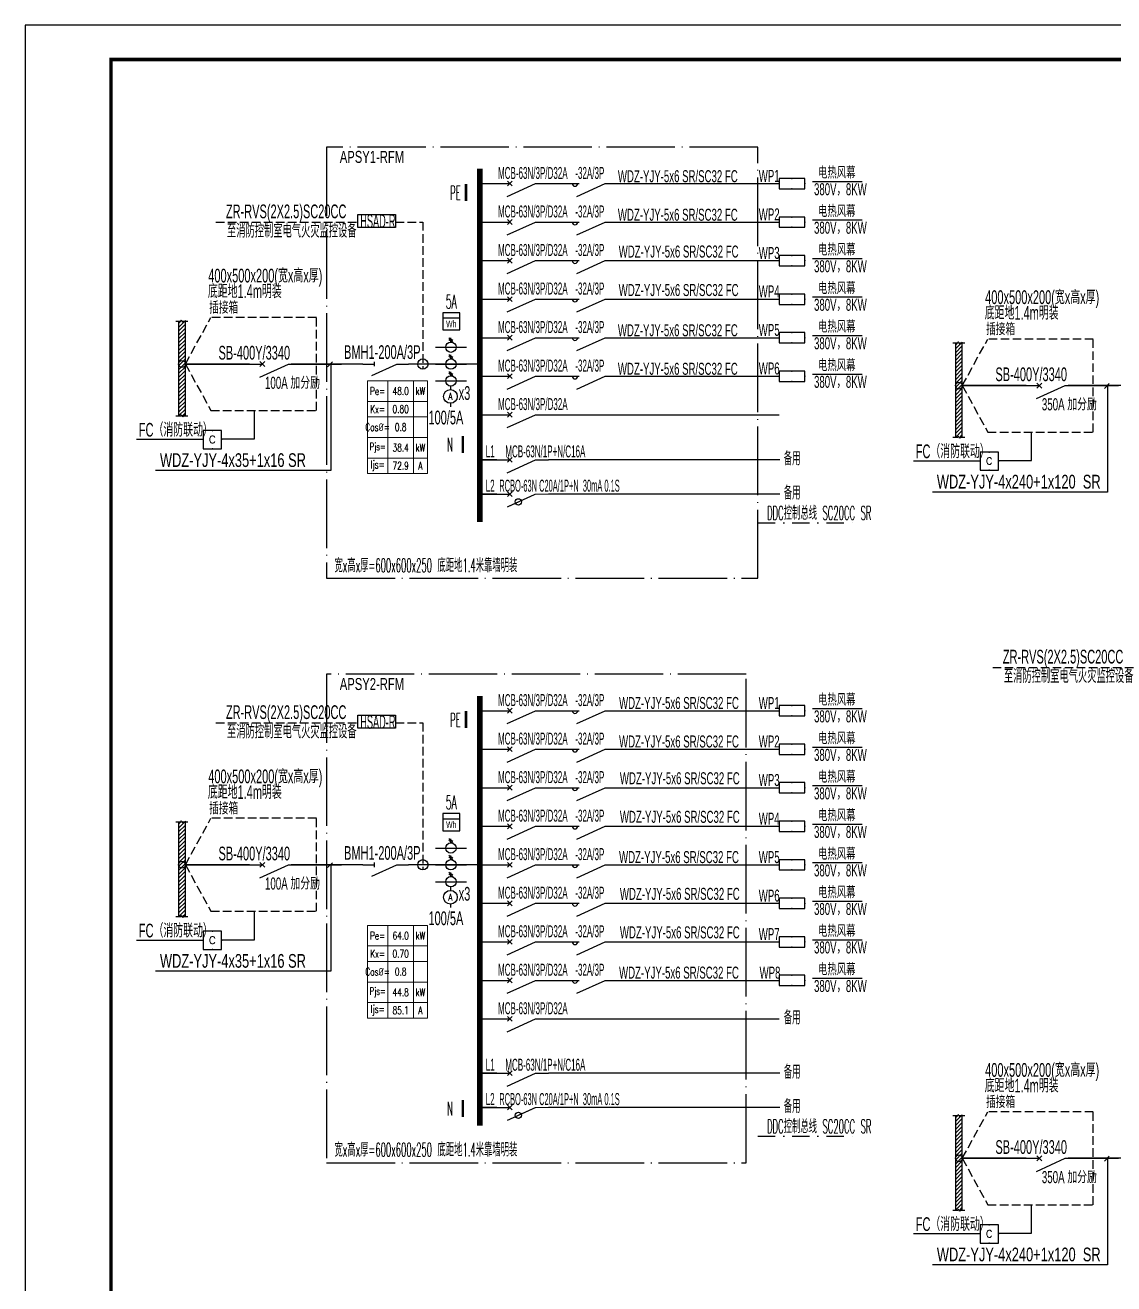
# Model space of a CAD drawing. Extents: x 776418 to 2076422, y -1170708 to 498544.
# Drawn here: x 908431 to 940173, y -702626 to -665950 of the extents above; entities that cross this region are included whole.
import ezdxf
from ezdxf.enums import TextEntityAlignment as Align

# ---------------------------------------------------------------- set-up
doc = ezdxf.new("R2010")
doc.units = 0
doc.header["$LTSCALE"] = 1000
doc.header["$MEASUREMENT"] = 0
for name, pattern in [('CONTINOUS', [0]), ('DASH', [0.35, 0.25, -0.1]), ('DASHDOT', [1, 0.5, -0.25, 0, -0.25]), ('DOTE', [2.42, 2, -0.2, 0.02, -0.2])]:
    doc.linetypes.add(name, pattern=pattern)
doc.layers.get('0').update_dxf_attribs({"linetype": 'CONTINUOUS'})
doc.layers.get('Defpoints').update_dxf_attribs({"linetype": 'CONTINUOUS'})
for name, color, linetype in [('D-TEXT', 7, 'CONTINUOUS'), ('DQ', 255, 'CONTINOUS'), ('EL-TEXT', 3, 'CONTINUOUS'), ('ELEC-text', 7, 'CONTINUOUS'), ('ELEMENT', 3, 'CONTINUOUS'), ('EQUIP', 3, 'CONTINUOUS'), ('EQUIP-照明', 3, 'CONTINUOUS'), ('EQUIP-箱柜', 3, 'CONTINUOUS'), ('PUB_TEXT', 255, 'CONTINUOUS'), ('SIG_TEXT', 7, 'CONTINUOUS'), ('TEL_TEXT', 3, 'CONTINUOUS'), ('TEL_TITLE', 7, 'CONTINUOUS'), ('WIRE', 4, 'CONTINUOUS'), ('WIRE-照明', 1, 'CONTINUOUS'), ('Z', 7, 'CONTINUOUS')]:
    doc.layers.add(name, color=color, linetype=linetype)
doc.styles.add('_COMPLEX', font='ROS', dxfattribs={"width": 0.6, "bigfont": 'JD'})
doc.styles.add('_HZTXT', font='txt.shx', dxfattribs={"width": 0.8, "bigfont": 'HZTXT.shx'})
doc.styles.add('_JD', font='ros.shx', dxfattribs={"width": 0.8, "bigfont": 'JD.shx'})
doc.styles.add('_SIMPLEX', font='SIMPLEX.shx', dxfattribs={"width": 0.8})
doc.styles.add('_TCH_LABEL', font='COMPLEX', dxfattribs={"bigfont": 'GBCBIG'})
doc.styles.add('_TEL_DIM', font='SIMPLEX', dxfattribs={"width": 0.7, "height": 3.5, "bigfont": 'HZTXT'})
doc.styles.add('DIM_FONT', font='SIMPLEX', dxfattribs={"width": 0.7, "bigfont": 'GBCBIG'})
doc.styles.add('JD', font='ros.shx', dxfattribs={"width": 0.8, "height": 600, "bigfont": 'hztxt.shx'})
doc.styles.get("Standard").update_dxf_attribs({"font": 'gbenor.shx', "bigfont": 'gbcbig.shx'})

# ---------------------------------------------------------------- blocks, each defined once
blk = doc.blocks.new('M_M7')
for p, q in [((-0.25, -0.2), (0, -0.75)), ((-0.047, -0.297), (0.047, -0.203)), ((-0.047, -0.203), (0.047, -0.297))]:
    blk.add_line(p, q)
for points in [[(0, 0), (0, -0.25)], [(0, -0.75), (0, -1)]]:
    blk.add_lwpolyline(points)
at = {"width": 0.8, "flags": 9}
blk.add_attdef('S', (0.25, -0.5), '', height=0.2, dxfattribs=at)
blk = doc.blocks.new('$equip_U$00000105(JDQINJING)')
for p, q in [((0.5, 1), (-0.5, 1)), ((-0.5, 1), (-0.5, 0)), ((0.5, 0), (0.5, 1)), ((-0.5, 0), (0.5, 0))]:
    blk.add_line(p, q)
for p in [(0, 1), (-0.5, 0.5), (0, 0), (0.5, 0.5)]:
    blk.add_point(p)
at = {"color": 7, "style": '_TEL_DIM'}
blk.add_attdef('$TEXT$', text='', height=0.4, dxfattribs=at).set_placement((-0.002, 0.507), align=Align.MIDDLE_CENTER)
at = {"color": 7, "style": '_TEL_DIM', "flags": 1}
blk.add_attdef('A', text='', height=0.00002, dxfattribs=at).set_placement((0, 0), align=Align.MIDDLE_CENTER)
blk = doc.blocks.new('$element$00000525')
at = {"const_width": 0.0233}
for points in [[(0, 0), (0, -0.25)], [(-0.25, -0.2), (0, -0.75), (0, -1)], [(-0.047, -0.203), (0.047, -0.297)], [(0.047, -0.203), (-0.047, -0.297)]]:
    blk.add_lwpolyline(points, dxfattribs=at)
blk.add_circle((-0.151, -0.417), 0.0615)
at = {"flags": 9}
blk.add_attdef('S', (0, 0), '', height=0.00000667, dxfattribs=at)
blk = doc.blocks.new('$equip$00001413')
for p, q in [((0.75, 0.6), (-0.75, 0.6)), ((-0.75, 0.6), (-0.75, 0)), ((-0.75, 0), (0.75, 0)), ((0.75, 0), (0.75, 0.6))]:
    blk.add_line(p, q)
for p in [(-0.75, 0.3), (0, 0.6), (0, 0), (0.75, 0.3)]:
    blk.add_point(p)
at = {"style": '_TCH_LABEL', "flags": 9}
blk.add_attdef('A', (0, 0), '', height=0.00002, dxfattribs=at)
blk = doc.blocks.new('*T204')
at = {"layer": 'Defpoints', "color": 8, "linetype": 'ByBlock', "lineweight": 0, "transparency": 16777216}
for p, q in [((0, 0), (1749, 0)), ((0, 0), (0, -2700)), ((593, 0), (593, -2700)), ((1346, 0), (1346, -2700)), ((1749, 0), (1749, -2700)), ((0, -600), (1749, -600)), ((0, -1050), (1749, -1050)), ((0, -1650), (1749, -1650)), ((0, -2250), (1749, -2250)), ((0, -2700), (1749, -2700))]:
    blk.add_line(p, q, dxfattribs=at)
at = {"color": 0, "transparency": 16777216, "attachment_point": 5, "style": '_TEL_DIM'}
for s, insert, char_height, width in [('Pe=', (297, -300), 225, 593.32), ('48.0', (970, -300), 225, 752.36), ('kW', (1547, -300), 225, 402.96), ('Kx=', (297, -825), 225, 593.32), ('0.80', (970, -825), 225, 752.36), ('Cos{\\fISOCPEUR|b0|i0|c0|p34;%%C}=', (297, -1350), 225, 593.32), ('0.8', (970, -1350), 225, 752.36), ('Pjs=', (297, -1950), 210, 593.32), ('38.4', (970, -1950), 225, 752.36), ('kW', (1547, -1950), 225, 402.96), ('Ijs=', (297, -2475), 225, 593.32), ('72.9', (970, -2475), 225, 752.36), ('A', (1547, -2475), 225, 402.96)]:
    blk.add_mtext(s, dxfattribs=dict(at, insert=insert, char_height=char_height, width=width))
blk = doc.blocks.new('*T205')
at = {"layer": 'Defpoints', "color": 8, "linetype": 'ByBlock', "lineweight": 0, "transparency": 16777216}
for p, q in [((0, 0), (1749, 0)), ((0, 0), (0, -2700)), ((593, 0), (593, -2700)), ((1346, 0), (1346, -2700)), ((1749, 0), (1749, -2700)), ((0, -600), (1749, -600)), ((0, -1050), (1749, -1050)), ((0, -1650), (1749, -1650)), ((0, -2250), (1749, -2250)), ((0, -2700), (1749, -2700))]:
    blk.add_line(p, q, dxfattribs=at)
at = {"color": 0, "transparency": 16777216, "attachment_point": 5, "style": '_TEL_DIM'}
for s, insert, char_height, width in [('Pe=', (297, -300), 225, 593.32), ('64.0', (970, -300), 225, 752.36), ('kW', (1547, -300), 225, 402.96), ('Kx=', (297, -825), 225, 593.32), ('0.70', (970, -825), 225, 752.36), ('Cos{\\fISOCPEUR|b0|i0|c0|p34;%%C}=', (297, -1350), 225, 593.32), ('0.8', (970, -1350), 225, 752.36), ('Pjs=', (297, -1950), 210, 593.32), ('44.8', (970, -1950), 225, 752.36), ('kW', (1547, -1950), 225, 402.96), ('Ijs=', (297, -2475), 225, 593.32), ('85.1', (970, -2475), 225, 752.36), ('A', (1547, -2475), 225, 402.96)]:
    blk.add_mtext(s, dxfattribs=dict(at, insert=insert, char_height=char_height, width=width))
blk = doc.blocks.new('M_M8')
for p, q in [((-0.25, -0.2), (0, -0.75)), ((0.05, -0.25), (-0.05, -0.25))]:
    blk.add_line(p, q)
for points in [[(0, 0), (0, -0.25)], [(0, -0.75), (0, -1)]]:
    blk.add_lwpolyline(points)
at = {"style": 'DIM_FONT', "width": 0.8, "flags": 9}
blk.add_attdef('S', (0.25, -0.5), '', height=0.2, dxfattribs=at)
blk = doc.blocks.new('M_M58MSL')
for points in [[(0, 0), (0, -0.167)], [(0, -0.833), (0, -1)]]:
    blk.add_lwpolyline(points)
blk.add_circle((0, -0.5), 0.333)
at = {"style": '_SIMPLEX', "width": 0.8, "flags": 8}
blk.add_attdef('$TEXT$', text='', height=0.333, dxfattribs=at).set_placement((0, -0.5), align=Align.MIDDLE_CENTER)
at = {"width": 0.8, "flags": 9}
blk.add_attdef('S', (0.25, -0.5), '', height=0.2, dxfattribs=at)
blk = doc.blocks.new('M_M27VHU')
for p, q in [((0.167, -0.5), (0.3, -0.5)), ((0.256, -0.433), (0.172, -0.567)), ((0.308, -0.433), (0.225, -0.567))]:
    blk.add_line(p, q)
blk.add_lwpolyline([(0, 0), (0, -1)])
blk.add_circle((0, -0.5), 0.167)
at = {"width": 0.8, "flags": 9}
blk.add_attdef('S', (0.25, -0.5), '', height=0.2, dxfattribs=at)
blk = doc.blocks.new('_LINKPT1')
blk.add_line((0, 0), (0, 0))
blk = doc.blocks.new('M_Z15DKY')
for p, q in [((0.5, 0.5), (-0.5, 0.5)), ((-0.5, 0.5), (-0.5, -0.5)), ((-0.5, 0.2), (0.5, 0.2)), ((0.5, -0.5), (0.5, 0.5)), ((-0.5, -0.5), (0.5, -0.5))]:
    blk.add_line(p, q)
for p in [(-0.5, 0), (0, 0.5), (0.5, 0), (0, -0.5)]:
    blk.add_blockref('_LINKPT1', p)
at = {"style": '_COMPLEX', "width": 0.6}
blk.add_text('Wh', height=0.4, dxfattribs=at).set_placement((0, -0.35), align=Align.CENTER)
at = {"width": 0.8, "flags": 9}
blk.add_attdef('A', (0, 0), '', height=0.00002, dxfattribs=at)
blk = doc.blocks.new('$equip$00001781')
blk.add_circle((0, 0), 0.5)
at = {"flags": 9}
blk.add_attdef('A', (0, 0), '', height=0.00002, dxfattribs=at)

msp = doc.modelspace()

# ---------------------------------------------------------------- linework, layer by layer
at = {"linetype": 'DOTE'}
for p, q in [((929797, -669505), (917218, -669505)), ((917218, -669505), (917218, -682068)), ((929797, -682068), (929797, -669505)), ((917218, -682068), (929797, -682068)), ((929457, -684865), (917218, -684865)), ((917218, -684865), (917218, -699096)), ((929457, -699096), (929457, -684865)), ((917218, -699096), (929457, -699096))]:
    msp.add_line(p, q, dxfattribs=at)
for p, q in [((924513, -670941), (925338, -670566)), ((924513, -672063), (925338, -671688)), ((924513, -673186), (925338, -672811)), ((924513, -674308), (925338, -673933)), ((924513, -675431), (925338, -675056)), ((917246, -675905, 0), (917390, -675762, 0)), ((917341, -675824), (917341, -678928)), ((924513, -676553, 0), (925338, -676178, 0)), ((939898, -676533, 0), (940041, -676390, 0)), ((939992, -676452), (939992, -679556)), ((913624, -678026, 0), (911676, -678026, 0)), ((936275, -678654, 0), (934328, -678654, 0)), ((917341, -678928), (912235, -678928)), ((939992, -679556), (934886, -679556)), ((924513, -686301), (925338, -685926)), ((924513, -687423), (925338, -687048)), ((924513, -688546), (925338, -688171)), ((924513, -689668), (925338, -689293)), ((917246, -690497, 0), (917390, -690354, 0)), ((917341, -690416), (917341, -693520)), ((924513, -690791), (925338, -690416)), ((924513, -691913, 0), (925338, -691538, 0)), ((913624, -692618, 0), (911676, -692618, 0)), ((924513, -693036), (925338, -692661)), ((917341, -693520), (912235, -693520)), ((924513, -694158), (925338, -693783)), ((939898, -699051, 0), (940041, -698908, 0)), ((939992, -698969), (939992, -702073)), ((936275, -701171, 0), (934328, -701171, 0)), ((939992, -702073), (934886, -702073))]:
    msp.add_line(p, q)
at = {"linetype": 'DASH'}
for p, q in [((913103, -675824, 0), (913846, -674469, 0)), ((916923, -674469, 0), (913846, -674469, 0)), ((916923, -677178), (916923, -674469)), ((935754, -676452, 0), (936497, -675097, 0)), ((939575, -675097, 0), (936497, -675097, 0)), ((939575, -677806), (939575, -675097)), ((913103, -675824, 0), (913846, -677178, 0)), ((935754, -676452, 0), (936497, -677806, 0)), ((913846, -677178, 0), (916923, -677178)), ((936497, -677806, 0), (939575, -677806)), ((913103, -690416, 0), (913846, -689061, 0)), ((916923, -689061, 0), (913846, -689061, 0)), ((916923, -691770), (916923, -689061)), ((913103, -690416, 0), (913846, -691770, 0)), ((913846, -691770, 0), (916923, -691770)), ((935754, -698969, 0), (936497, -697614, 0)), ((939575, -697614, 0), (936497, -697614, 0)), ((939575, -700324), (939575, -697614)), ((935754, -698969, 0), (936497, -700324, 0)), ((936497, -700324, 0), (939575, -700324))]:
    msp.add_line(p, q, dxfattribs=at)
at = {"linetype": 'Continuous', "const_width": 72.9}
for points in [[(921285, -670577), (921285, -671074)], [(921192, -677918), (921192, -678415)], [(921285, -685937), (921285, -686434)], [(921192, -697269), (921192, -697766)]]:
    msp.add_lwpolyline(points, dxfattribs=at)
for points in [[(924213, -670566), (924588, -670566)], [(925338, -670566), (925713, -670566)], [(924213, -671688), (924588, -671688)], [(925338, -671688), (925713, -671688)], [(924213, -672811), (924588, -672811)], [(925338, -672811), (925713, -672811)], [(924213, -673933), (924588, -673933)], [(925338, -673933), (925713, -673933)], [(924213, -675056), (924588, -675056)], [(925338, -675056), (925713, -675056)], [(924213, -685926), (924588, -685926)], [(925338, -685926), (925713, -685926)], [(924213, -687048), (924588, -687048)], [(925338, -687048), (925713, -687048)], [(924213, -688171), (924588, -688171)], [(925338, -688171), (925713, -688171)], [(924213, -689293), (924588, -689293)], [(925338, -689293), (925713, -689293)], [(924213, -690416), (924588, -690416)], [(925338, -690416), (925713, -690416)], [(924213, -692661), (924588, -692661)], [(925338, -692661), (925713, -692661)], [(924213, -693783), (924588, -693783)], [(925338, -693783), (925713, -693783)]]:
    msp.add_lwpolyline(points)
at = {"elevation": 0}
for points in [[(924213, -676178), (924588, -676178)], [(925338, -676178), (925713, -676178)], [(924213, -691538), (924588, -691538)], [(925338, -691538), (925713, -691538)]]:
    msp.add_lwpolyline(points, dxfattribs=at)
for centre in [(924461, -670566, 0), (924461, -671688, 0), (924461, -672811, 0), (924461, -673933, 0), (924461, -675056, 0), (924461, -676178, 0), (924461, -685926, 0), (924461, -687048, 0), (924461, -688171, 0), (924461, -689293, 0), (924461, -690416, 0), (924461, -691538, 0), (924461, -692661, 0), (924461, -693783, 0)]:
    msp.add_arc(centre, 79.4, 180, 0)
at = {"layer": 'ELEMENT'}
for p, q in [((912829, -674575, 0), (912969, -674575, 0)), ((912969, -674575, 0), (912986, -674547, 0)), ((913003, -674575, 0), (912986, -674547, 0)), ((913003, -674575, 0), (913020, -674604, 0)), ((913036, -674575, 0), (913020, -674604, 0)), ((913036, -674575, 0), (913177, -674575, 0)), ((935620, -675203, 0), (935637, -675175, 0)), ((935654, -675203, 0), (935637, -675175, 0)), ((935480, -675203, 0), (935620, -675203, 0)), ((935654, -675203, 0), (935671, -675232, 0)), ((935688, -675203, 0), (935671, -675232, 0)), ((935688, -675203, 0), (935828, -675203, 0)), ((912829, -677330, 0), (912969, -677330, 0)), ((912969, -677330, 0), (912986, -677301, 0)), ((913003, -677330, 0), (912986, -677301, 0)), ((913003, -677330, 0), (913020, -677359, 0)), ((913036, -677330, 0), (913020, -677359, 0)), ((913036, -677330, 0), (913177, -677330, 0)), ((935480, -677958, 0), (935620, -677958, 0)), ((935620, -677958, 0), (935637, -677929, 0)), ((935654, -677958, 0), (935637, -677929, 0)), ((935654, -677958, 0), (935671, -677986, 0)), ((935688, -677958, 0), (935671, -677986, 0)), ((935688, -677958, 0), (935828, -677958, 0)), ((912829, -689167, 0), (912969, -689167, 0)), ((912969, -689167, 0), (912986, -689139, 0)), ((913003, -689167, 0), (912986, -689139, 0)), ((913003, -689167, 0), (913020, -689196, 0)), ((913036, -689167, 0), (913020, -689196, 0)), ((913036, -689167, 0), (913177, -689167, 0)), ((912829, -691922, 0), (912969, -691922, 0)), ((912969, -691922, 0), (912986, -691893, 0)), ((913003, -691922, 0), (912986, -691893, 0)), ((913003, -691922, 0), (913020, -691951, 0)), ((913036, -691922, 0), (913020, -691951, 0)), ((913036, -691922, 0), (913177, -691922, 0)), ((935480, -697721, 0), (935620, -697721, 0)), ((935620, -697721, 0), (935637, -697692, 0)), ((935654, -697721, 0), (935637, -697692, 0)), ((935654, -697721, 0), (935671, -697749, 0)), ((935688, -697721, 0), (935671, -697749, 0)), ((935688, -697721, 0), (935828, -697721, 0)), ((935480, -700476, 0), (935620, -700476, 0)), ((935620, -700476, 0), (935637, -700447, 0)), ((935654, -700476, 0), (935637, -700447, 0)), ((935654, -700476, 0), (935671, -700504, 0)), ((935688, -700476, 0), (935671, -700504, 0)), ((935688, -700476, 0), (935828, -700476, 0))]:
    msp.add_line(p, q, dxfattribs=at)
at = {"layer": 'ELEMENT', "color": 8}
for p, q in [((912903, -674642, 0), (912991, -674555, 0)), ((912903, -674755, 0), (913103, -674555, 0)), ((912903, -674867, 0), (913103, -674667, 0)), ((912903, -674979, 0), (913103, -674779, 0)), ((912903, -675091, 0), (913103, -674891, 0)), ((912903, -675204, 0), (913103, -675004, 0)), ((912903, -675316, 0), (913103, -675116, 0)), ((935554, -675270, 0), (935642, -675182, 0)), ((935554, -675382, 0), (935754, -675183, 0)), ((912903, -675428, 0), (913103, -675228, 0)), ((912903, -675540, 0), (913103, -675340, 0)), ((912903, -675653, 0), (913103, -675453, 0)), ((912903, -675765, 0), (913103, -675565, 0)), ((935554, -675495, 0), (935754, -675295, 0)), ((935554, -675607, 0), (935754, -675407, 0)), ((935554, -675719, 0), (935754, -675519, 0)), ((912903, -675877, 0), (913103, -675677, 0)), ((912903, -675989, 0), (913103, -675789, 0)), ((912903, -676102, 0), (913103, -675902, 0)), ((935554, -675831, 0), (935754, -675632, 0)), ((935554, -675944, 0), (935754, -675744, 0)), ((935554, -676056, 0), (935754, -675856, 0)), ((912903, -676214, 0), (913103, -676014, 0)), ((912903, -676326, 0), (913103, -676126, 0)), ((912903, -676438, 0), (913103, -676238, 0)), ((935554, -676168, 0), (935754, -675968, 0)), ((935554, -676280, 0), (935754, -676081, 0)), ((935554, -676393, 0), (935754, -676193, 0)), ((912903, -676551, 0), (913103, -676351, 0)), ((912903, -676663, 0), (913103, -676463, 0)), ((912903, -676775, 0), (913103, -676575, 0)), ((935554, -676505, 0), (935754, -676305, 0)), ((935554, -676617, 0), (935754, -676417, 0)), ((935554, -676729, 0), (935754, -676530, 0)), ((935554, -676842, 0), (935754, -676642, 0)), ((912903, -676887, 0), (913103, -676687, 0)), ((912903, -677000, 0), (913103, -676800, 0)), ((912903, -677112, 0), (913103, -676912, 0)), ((912903, -677224, 0), (913103, -677024, 0)), ((935554, -676954, 0), (935754, -676754, 0)), ((935554, -677066, 0), (935754, -676866, 0)), ((935554, -677178, 0), (935754, -676979, 0)), ((912903, -677336, 0), (913103, -677136, 0)), ((913010, -677342, 0), (913103, -677249, 0)), ((913069, -677330, 0), (913103, -677296, 0)), ((935554, -677291, 0), (935754, -677091, 0)), ((935554, -677403, 0), (935754, -677203, 0)), ((935554, -677515, 0), (935754, -677315, 0)), ((935554, -677627, 0), (935754, -677428, 0)), ((935554, -677740, 0), (935754, -677540, 0)), ((935554, -677852, 0), (935754, -677652, 0)), ((935554, -677964, 0), (935754, -677764, 0)), ((935661, -677970, 0), (935754, -677877, 0)), ((935720, -677958, 0), (935754, -677924, 0)), ((912903, -689234, 0), (912991, -689147, 0)), ((912903, -689347, 0), (913103, -689147, 0)), ((912903, -689459, 0), (913103, -689259, 0)), ((912903, -689571, 0), (913103, -689371, 0)), ((912903, -689683, 0), (913103, -689483, 0)), ((912903, -689796, 0), (913103, -689596, 0)), ((912903, -689908, 0), (913103, -689708, 0)), ((912903, -690020, 0), (913103, -689820, 0)), ((912903, -690132, 0), (913103, -689932, 0)), ((912903, -690245, 0), (913103, -690045, 0)), ((912903, -690357, 0), (913103, -690157, 0)), ((912903, -690469, 0), (913103, -690269, 0)), ((912903, -690581, 0), (913103, -690381, 0)), ((912903, -690694, 0), (913103, -690494, 0)), ((912903, -690806, 0), (913103, -690606, 0)), ((912903, -690918, 0), (913103, -690718, 0)), ((912903, -691030, 0), (913103, -690831, 0)), ((912903, -691143, 0), (913103, -690943, 0)), ((912903, -691255, 0), (913103, -691055, 0)), ((912903, -691367, 0), (913103, -691167, 0)), ((912903, -691479, 0), (913103, -691280, 0)), ((912903, -691592, 0), (913103, -691392, 0)), ((912903, -691704, 0), (913103, -691504, 0)), ((912903, -691816, 0), (913103, -691616, 0)), ((912903, -691928, 0), (913103, -691729, 0)), ((913010, -691934, 0), (913103, -691841, 0)), ((913069, -691922, 0), (913103, -691888, 0)), ((935554, -697788, 0), (935642, -697700, 0)), ((935554, -697900, 0), (935754, -697700, 0)), ((935554, -698012, 0), (935754, -697812, 0)), ((935554, -698125, 0), (935754, -697925, 0)), ((935554, -698237, 0), (935754, -698037, 0)), ((935554, -698349, 0), (935754, -698149, 0)), ((935554, -698461, 0), (935754, -698261, 0)), ((935554, -698574, 0), (935754, -698374, 0)), ((935554, -698686, 0), (935754, -698486, 0)), ((935554, -698798, 0), (935754, -698598, 0)), ((935554, -698910, 0), (935754, -698710, 0)), ((935554, -699023, 0), (935754, -698823, 0)), ((935554, -699135, 0), (935754, -698935, 0)), ((935554, -699247, 0), (935754, -699047, 0)), ((935554, -699359, 0), (935754, -699160, 0)), ((935554, -699472, 0), (935754, -699272, 0)), ((935554, -699584, 0), (935754, -699384, 0)), ((935554, -699696, 0), (935754, -699496, 0)), ((935554, -699808, 0), (935754, -699609, 0)), ((935554, -699921, 0), (935754, -699721, 0)), ((935554, -700033, 0), (935754, -699833, 0)), ((935554, -700145, 0), (935754, -699945, 0)), ((935554, -700257, 0), (935754, -700058, 0)), ((935554, -700370, 0), (935754, -700170, 0)), ((935554, -700482, 0), (935754, -700282, 0)), ((935661, -700487, 0), (935754, -700394, 0)), ((935720, -700476, 0), (935754, -700442, 0))]:
    msp.add_line(p, q, dxfattribs=at)
at = {"layer": 'EQUIP-照明', "linetype": 'DASH'}
for p, q in [((913991, -671688, 0), (918134, -671688, 0)), ((919233, -671688, 0), (920027, -671688, 0)), ((920027, -671688, 0), (920027, -675974, 0)), ((936642, -684664, 0), (940786, -684664, 0)), ((913991, -686280, 0), (918134, -686280, 0)), ((919233, -686280, 0), (920027, -686280, 0)), ((920027, -686280, 0), (920027, -690566, 0))]:
    msp.add_line(p, q, dxfattribs=at)
at = {"layer": 'EQUIP-照明', "linetype": 'ByBlock', "elevation": 0}
for points in [[(919233, -671846), (918134, -671845), (918134, -671463), (919233, -671463)], [(919233, -686438), (918134, -686437), (918134, -686055), (919233, -686055)]]:
    msp.add_lwpolyline(points, close=True, dxfattribs=at)
at = {"layer": 'EQUIP-箱柜', "elevation": 0}
for points in [[(912903, -674575), (912903, -677336)], [(913103, -677330), (913103, -674555)], [(935754, -677958), (935754, -675183)], [(935554, -675203), (935554, -677964)], [(912903, -689167), (912903, -691928)], [(913103, -691922), (913103, -689147)], [(935554, -697721), (935554, -700482)], [(935754, -700476), (935754, -697700)]]:
    msp.add_lwpolyline(points, dxfattribs=at)
at = {"layer": 'EQUIP-箱柜'}
for centre in [(913003, -675824, 0), (935654, -676452, 0), (913003, -690416, 0), (935654, -698969, 0)]:
    msp.add_circle(centre, 100, dxfattribs=at)
at = {"layer": 'SIG_TEXT'}
for p, q in [((931387, -670503, 0), (932833, -670503, 0)), ((931387, -671626, 0), (932833, -671626, 0)), ((931387, -672748, 0), (932833, -672748, 0)), ((931387, -673871, 0), (932833, -673871, 0)), ((931387, -674993, 0), (932833, -674993, 0)), ((931387, -676116, 0), (932833, -676116, 0)), ((931387, -685863, 0), (932833, -685863, 0)), ((931387, -686986, 0), (932833, -686986, 0)), ((931387, -688108, 0), (932833, -688108, 0)), ((931387, -689231, 0), (932833, -689231, 0)), ((931387, -690353, 0), (932833, -690353, 0)), ((931387, -691476, 0), (932833, -691476, 0)), ((931387, -692598, 0), (932833, -692598, 0)), ((931387, -693721, 0), (932833, -693721, 0))]:
    msp.add_line(p, q, dxfattribs=at)
at = {"layer": 'TEL_TEXT', "ltscale": 2}
for p, q in [((915120, -678007, 0), (915120, -677178, 0)), ((914156, -678007, 0), (915120, -678007, 0)), ((937771, -678635, 0), (937771, -677806, 0)), ((936807, -678635, 0), (937771, -678635, 0)), ((915120, -692599, 0), (915120, -691770, 0)), ((914156, -692599, 0), (915120, -692599, 0)), ((937771, -701153, 0), (937771, -700324, 0)), ((936807, -701153, 0), (937771, -701153, 0))]:
    msp.add_line(p, q, dxfattribs=at)
at = {"layer": 'TEL_TITLE'}
msp.add_lwpolyline([(908431, -725350), (1034531, -725350), (1034531, -665950), (908431, -665950)], close=True, dxfattribs=at)
at = {"layer": 'TEL_TITLE', "const_width": 100}
msp.add_lwpolyline([(910931, -724350), (1033531, -724350), (1033531, -666950), (910931, -666950)], close=True, dxfattribs=at)
at = {"layer": 'WIRE', "color": 7, "linetype": 'DASHDOT'}
for points in [[(929797, -680451), (932574, -680451)], [(929797, -698325), (932574, -698325)]]:
    msp.add_lwpolyline(points, dxfattribs=at)
at = {"layer": 'WIRE-照明'}
for p, q in [((921687, -670566), (922530, -670566)), ((923655, -670566), (924540, -670566)), ((925338, -670566), (930416, -670566)), ((921687, -671688), (922530, -671688)), ((923655, -671688), (924540, -671688)), ((925338, -671688), (930416, -671688)), ((921687, -672811), (922530, -672811)), ((923655, -672811), (924540, -672811)), ((925338, -672811), (930416, -672811)), ((921687, -673933), (922530, -673933)), ((923655, -673933), (924540, -673933)), ((925338, -673933), (930416, -673933)), ((921687, -675056), (922530, -675056)), ((923655, -675056), (924540, -675056)), ((925338, -675056), (930416, -675056)), ((913103, -675824, 0), (915347, -675824, 0)), ((916190, -675824), (917656, -675824)), ((921687, -676178), (922530, -676178)), ((923655, -676178, 0), (924540, -676178, 0)), ((925338, -676178, 0), (930416, -676178, 0)), ((935754, -676452, 0), (937999, -676452, 0)), ((938842, -676452), (940307, -676452)), ((921687, -677300), (922530, -677300)), ((923655, -677300, 0), (930416, -677300, 0)), ((922187, -678615, 0), (921687, -678615)), ((921687, -678615), (922530, -678615)), ((930436, -678615), (923687, -678615)), ((922187, -679615, 0), (921687, -679615)), ((921687, -679615), (922530, -679615)), ((930436, -679615), (923687, -679615)), ((921687, -685926), (922530, -685926)), ((923655, -685926), (924540, -685926)), ((925338, -685926), (930416, -685926)), ((921687, -687048), (922530, -687048)), ((923655, -687048), (924540, -687048)), ((925338, -687048), (930416, -687048)), ((921687, -688171), (922530, -688171)), ((923655, -688171), (924540, -688171)), ((925338, -688171), (930416, -688171)), ((921687, -689293), (922530, -689293)), ((923655, -689293), (924540, -689293)), ((925338, -689293), (930416, -689293)), ((913103, -690416, 0), (915347, -690416, 0)), ((916190, -690416), (917656, -690416)), ((921687, -690416), (922530, -690416)), ((923655, -690416), (924540, -690416)), ((925338, -690416), (930416, -690416)), ((921687, -691538), (922530, -691538)), ((923655, -691538), (924540, -691538)), ((925338, -691538), (930416, -691538)), ((921687, -692661), (922530, -692661)), ((923655, -692661), (924540, -692661)), ((925338, -692661), (930416, -692661)), ((921687, -693783), (922530, -693783)), ((923655, -693783), (924540, -693783)), ((925338, -693783), (930416, -693783)), ((921687, -694905), (922530, -694905)), ((923655, -694905), (930416, -694905)), ((922187, -696489, 0), (921687, -696489)), ((921687, -696489), (922530, -696489)), ((930436, -696489), (923687, -696489)), ((922187, -697489, 0), (921687, -697489)), ((921687, -697489), (922530, -697489)), ((930436, -697489), (923687, -697489)), ((935754, -698969, 0), (937999, -698969, 0)), ((938842, -698969), (940307, -698969))]:
    msp.add_line(p, q, dxfattribs=at)
at = {"layer": 'WIRE-照明', "linetype": 'Continuous'}
for p, q in [((914968, -675824, 0), (913103, -675824, 0)), ((918276, -675824), (916190, -675824)), ((921687, -675824), (919604, -675824)), ((937619, -676452, 0), (935754, -676452, 0)), ((940927, -676452), (938842, -676452)), ((914968, -690416, 0), (913103, -690416, 0)), ((918276, -690416), (916190, -690416)), ((921687, -690416), (919604, -690416)), ((937619, -698969, 0), (935754, -698969, 0)), ((941143, -698969), (938842, -698969))]:
    msp.add_line(p, q, dxfattribs=at)
at = {"layer": 'WIRE-照明', "const_width": 160}
for points in [[(921687, -670133), (921687, -680430)], [(921687, -685493), (921687, -698019)]]:
    msp.add_lwpolyline(points, dxfattribs=at)

# ---------------------------------------------------------------- block references
for name, p in [('*T204', (918410, -676314)), ('*T205', (918410, -692182))]:
    msp.add_blockref(name, p)
at = {"layer": 'DQ', "xscale": 1328.571428571429, "yscale": 1328.571428571429, "zscale": 1328.571428571429, "rotation": 89.99999999999999}
for p in [(918276, -675824), (918276, -690416)]:
    msp.add_blockref('M_M8', p, dxfattribs=at)
at = {"layer": 'ELEMENT', "rotation": 90}
for name, p, xscale, yscale, zscale in [('M_M7', (922187, -670566, 0), 1500, 1500, 1500), ('M_M7', (922187, -671688, 0), 1500, 1500, 1500), ('M_M7', (922187, -672811, 0), 1500, 1500, 1500), ('M_M7', (922187, -673933, 0), 1500, 1500, 1500), ('M_M27VHU', (920395, -675335), 900, 900, 900), ('M_M7', (922187, -675056, 0), 1500, 1500, 1500), ('M_M27VHU', (920395, -675824), 900, 900, 900), ('M_M7', (914968, -675824, 0), 1518.367346938746, 1518.367346938746, 1518.367346938746), ('M_M27VHU', (920395, -676318), 900, 900, 900), ('M_M7', (922187, -676178), 1500, 1500, 1500), ('M_M7', (937619, -676452, 0), 1518.367346938746, 1518.367346938746, 1518.367346938746), ('M_M7', (922187, -677300), 1500, 1500, 1500), ('M_M7', (922187, -678615, 0), 1500, 1500, 1500), ('M_M7', (922187, -685926, 0), 1500, 1500, 1500), ('M_M7', (922187, -687048, 0), 1500, 1500, 1500), ('M_M7', (922187, -688171, 0), 1500, 1500, 1500), ('M_M7', (922187, -689293, 0), 1500, 1500, 1500), ('M_M27VHU', (920395, -689927), 900, 900, 900), ('M_M27VHU', (920395, -690416), 900, 900, 900), ('M_M7', (914968, -690416, 0), 1518.367346938746, 1518.367346938746, 1518.367346938746), ('M_M7', (922187, -690416, 0), 1500, 1500, 1500), ('M_M27VHU', (920395, -690910), 900, 900, 900), ('M_M7', (922187, -691538, 0), 1500, 1500, 1500), ('M_M7', (922187, -692661, 0), 1500, 1500, 1500), ('M_M7', (922187, -693783, 0), 1500, 1500, 1500), ('M_M7', (922187, -694905, 0), 1500, 1500, 1500), ('M_M7', (922187, -696489, 0), 1500, 1500, 1500), ('M_M7', (937619, -698969, 0), 1518.367346938746, 1518.367346938746, 1518.367346938746)]:
    msp.add_blockref(name, p, dxfattribs=dict(at, xscale=xscale, yscale=yscale, zscale=zscale))
at = {"layer": 'EQUIP', "xscale": 500, "yscale": 500, "zscale": 500}
for p in [(920855, -674581), (920855, -689173)]:
    msp.add_blockref('M_Z15DKY', p, dxfattribs=at)
at = {"layer": 'EQUIP-照明', "linetype": 'ByBlock', "xscale": 300, "yscale": 300, "zscale": 300}
for p in [(920027, -675824), (920027, -690416)]:
    msp.add_blockref('$equip$00001781', p, dxfattribs=at)
at = {"layer": 'EQUIP-箱柜', "xscale": 500, "yscale": 500, "zscale": 500}
for p in [(930788, -670717), (930788, -671840), (930788, -672962), (930788, -674085), (930788, -675207), (930788, -676330), (930788, -686077), (930788, -687200), (930788, -688322), (930788, -689445), (930788, -690567), (930788, -691690), (930788, -692812), (930788, -693934)]:
    msp.add_blockref('$equip$00001413', p, dxfattribs=at)
at = {"layer": 'EQUIP-箱柜', "xscale": 531.4285714285714, "yscale": 531.4285714285714, "zscale": 531.4285714285714}
for p in [(913890, -678292, 0), (936541, -678919, 0), (913890, -692884, 0), (936541, -701437, 0)]:
    msp.add_blockref('$equip_U$00000105(JDQINJING)', p, dxfattribs=at).add_auto_attribs({'$TEXT$': 'C'})
at = {"layer": 'TEL_TEXT', "ltscale": 2, "xscale": 1500, "yscale": 1500, "zscale": 1500, "rotation": 90}
for p in [(922187, -679615, 0), (922187, -697489, 0)]:
    msp.add_blockref('$element$00000525', p, dxfattribs=at)
at = {"layer": 'Z', "ltscale": 2, "xscale": 600, "yscale": 600, "zscale": 600}
for p in [(920830, -676468), (920830, -691060)]:
    msp.add_blockref('M_M58MSL', p, dxfattribs=at).add_auto_attribs({'$TEXT$': 'A'})

# ---------------------------------------------------------------- texts
at = {"layer": 'D-TEXT'}
for s, style, width, p in [('PE', '_HZTXT', 0.45, (920823, -671036)), ('400x500x200(宽x高x厚)', '_JD', 0.6, (913770, -673448, 0)), ('底距地1.4m明装', '_JD', 0.6, (913759, -673904, 0)), ('400x500x200(宽x高x厚)', '_JD', 0.6, (936421, -674076, 0)), ('底距地1.4m明装', '_JD', 0.6, (936410, -674532, 0)), ('SB-400Y/3340', '_JD', 0.6, (914069, -675695, 0)), ('BMH1-200A/3P', '_JD', 0.6, (917729, -675677)), ('SB-400Y/3340', '_JD', 0.6, (936720, -676323, 0)), ('x3', '_JD', 0.6, (921071, -676869)), ('100/5A', '_JD', 0.6, (920190, -677583)), ('FC（消防联动）', '_JD', 0.6, (911746, -677940, 1015)), ('N', '_HZTXT', 0.45, (920730, -678373)), ('FC（消防联动）', '_JD', 0.6, (934398, -678568, 1015)), ('备用', '_HZTXT', 0.45, (930550, -678775)), ('备用', '_HZTXT', 0.45, (930550, -679775)), ('DDC控制总线 SC20CC SR', '_HZTXT', 0.45, (930061, -680364)), ('宽x高x厚=600x600x250 底距地1.4米靠墙明装 ', '_HZTXT', 0.45, (917450, -681890)), ('PE', '_HZTXT', 0.45, (920823, -686396)), ('400x500x200(宽x高x厚)', '_JD', 0.6, (913770, -688040, 0)), ('底距地1.4m明装', '_JD', 0.6, (913759, -688496, 0)), ('SB-400Y/3340', '_JD', 0.6, (914069, -690287, 0)), ('BMH1-200A/3P', '_JD', 0.6, (917729, -690269)), ('x3', '_JD', 0.6, (921071, -691461)), ('100/5A', '_JD', 0.6, (920190, -692175)), ('FC（消防联动）', '_JD', 0.6, (911746, -692532, 1015)), ('备用', '_HZTXT', 0.45, (930550, -695066)), ('备用', '_HZTXT', 0.45, (930550, -696649)), ('400x500x200(宽x高x厚)', '_JD', 0.6, (936421, -696594, 0)), ('底距地1.4m明装', '_JD', 0.6, (936410, -697050, 0)), ('备用', '_HZTXT', 0.45, (930550, -697649)), ('N', '_HZTXT', 0.45, (920730, -697724)), ('DDC控制总线 SC20CC SR', '_HZTXT', 0.45, (930061, -698238)), ('宽x高x厚=600x600x250 底距地1.4米靠墙明装 ', '_HZTXT', 0.45, (917450, -698917)), ('SB-400Y/3340', '_JD', 0.6, (936720, -698840, 0)), ('FC（消防联动）', '_JD', 0.6, (934398, -701086, 1015))]:
    msp.add_text(s, height=400, dxfattribs=dict(at, style=style, width=width)).set_placement(p)
at = {"layer": 'D-TEXT', "style": '_JD', "width": 0.6}
for p in [(914284, -671576, 0), (936936, -684551, 0), (914284, -686168, 0)]:
    msp.add_text('ZR-RVS(2X2.5)SC20CC', height=400, rotation=360, dxfattribs=at).set_placement(p)
at = {"layer": 'EL-TEXT', "color": 255, "style": '_HZTXT', "width": 0.5}
for p in [(914316, -672142, 0), (936967, -685118, 0), (914316, -686734, 0)]:
    msp.add_text('至消防控制室电气火灾监控设备', height=400, dxfattribs=at).set_placement(p)
at = {"layer": 'ELEC-text', "style": '_HZTXT', "width": 0.8}
for p in [(913795, -674357), (936447, -674984), (913795, -688949), (936447, -697502)]:
    msp.add_text('插接箱', height=354.3, dxfattribs=at).set_placement(p)
at = {"layer": 'PUB_TEXT', "width": 0.5}
for s, style, p in [('HSAD-R', '_JD', (918202, -671860, 0)), ('5A', '_HZTXT', (920695, -674205)), ('HSAD-R', '_JD', (918202, -686452, 0)), ('5A', '_HZTXT', (920695, -688797))]:
    msp.add_text(s, height=400, dxfattribs=dict(at, style=style)).set_placement(p)
at = {"layer": 'TEL_TEXT', "ltscale": 2, "style": '_COMPLEX'}
for s, width, p in [('APSY1-RFM', 0.7, (917605, -669963)), ('MCB-63N/3P/D32A', 0.5, (922219, -670432, 0)), ('-32A/3P', 0.5, (924472, -670432)), ('电热风幕', 0.6, (931549, -670421, -124)), ('WDZ-YJY-5x6 SR/SC32 FC', 0.6, (925713, -670526)), ('WP1', 0.6, (929820, -670516)), ('380V，8KW', 0.6, (931432, -670906, -124)), ('电热风幕', 0.6, (931549, -671543, -124)), ('MCB-63N/3P/D32A', 0.5, (922219, -671554)), ('-32A/3P', 0.5, (924472, -671554)), ('WDZ-YJY-5x6 SR/SC32 FC', 0.6, (925713, -671649)), ('380V，8KW', 0.6, (931432, -672028, -124)), ('MCB-63N/3P/D32A', 0.5, (922219, -672676, 0)), ('-32A/3P', 0.5, (924472, -672676)), ('WDZ-YJY-5x6 SR/SC32 FC', 0.6, (925737, -672721)), ('电热风幕', 0.6, (931549, -672666, -124)), ('380V，8KW', 0.6, (931432, -673151, -124)), ('MCB-63N/3P/D32A', 0.5, (922219, -673799)), ('-32A/3P', 0.5, (924472, -673799)), ('WDZ-YJY-5x6 SR/SC32 FC', 0.6, (925737, -673843)), ('电热风幕', 0.6, (931549, -673788, -124)), ('380V，8KW', 0.6, (931432, -674273, -124)), ('MCB-63N/3P/D32A', 0.5, (922219, -674921)), ('-32A/3P', 0.5, (924472, -674921)), ('WDZ-YJY-5x6 SR/SC32 FC', 0.6, (925713, -675016)), ('电热风幕', 0.6, (931549, -674911, -124)), ('380V，8KW', 0.6, (931432, -675395, -124)), ('MCB-63N/3P/D32A', 0.5, (922219, -676044, 0)), ('-32A/3P', 0.5, (924472, -676044, 0)), ('WDZ-YJY-5x6 SR/SC32 FC', 0.6, (925713, -676138, 0)), ('电热风幕', 0.6, (931549, -676033, -124)), ('380V，8KW', 0.6, (931432, -676518, -124)), ('MCB-63N/3P/D32A', 0.5, (922219, -677166, 0)), ('L1', 0.5, (921859, -678544, 0)), ('MCB-63N/1P+N/C16A', 0.5, (922431, -678544, 0)), ('L2', 0.5, (921859, -679544, 0)), ('RCBO-63N C20A/1P+N  30mA 0.1S', 0.45, (922256, -679544, 0)), ('APSY2-RFM', 0.7, (917605, -685323)), ('MCB-63N/3P/D32A', 0.5, (922219, -685792, 0)), ('-32A/3P', 0.5, (924472, -685792)), ('电热风幕', 0.6, (931549, -685781, -124)), ('WDZ-YJY-5x6 SR/SC32 FC', 0.6, (925747, -685876)), ('WP1', 0.6, (929820, -685876)), ('380V，8KW', 0.6, (931432, -686266, -124)), ('MCB-63N/3P/D32A', 0.5, (922219, -686914)), ('-32A/3P', 0.5, (924472, -686914)), ('电热风幕', 0.6, (931549, -686903, -124)), ('WDZ-YJY-5x6 SR/SC32 FC', 0.6, (925747, -686998)), ('380V，8KW', 0.6, (931432, -687388, -124)), ('MCB-63N/3P/D32A', 0.5, (922219, -688037, 0)), ('-32A/3P', 0.5, (924472, -688037)), ('电热风幕', 0.6, (931549, -688026, -124)), ('WDZ-YJY-5x6 SR/SC32 FC', 0.6, (925771, -688070)), ('380V，8KW', 0.6, (931432, -688511, -124)), ('电热风幕', 0.6, (931549, -689148, -124)), ('MCB-63N/3P/D32A', 0.5, (922219, -689159)), ('-32A/3P', 0.5, (924472, -689159)), ('WDZ-YJY-5x6 SR/SC32 FC', 0.6, (925771, -689193)), ('380V，8KW', 0.6, (931432, -689633, -124)), ('MCB-63N/3P/D32A', 0.5, (922219, -690281)), ('-32A/3P', 0.5, (924472, -690281)), ('WDZ-YJY-5x6 SR/SC32 FC', 0.6, (925747, -690366)), ('电热风幕', 0.6, (931549, -690271, -124)), ('380V，8KW', 0.6, (931432, -690755, -124)), ('MCB-63N/3P/D32A', 0.5, (922219, -691404, 0)), ('-32A/3P', 0.5, (924472, -691404, 0)), ('WDZ-YJY-5x6 SR/SC32 FC', 0.6, (925771, -691438)), ('电热风幕', 0.6, (931549, -691393, -124)), ('380V，8KW', 0.6, (931432, -691878, -124)), ('MCB-63N/3P/D32A', 0.5, (922219, -692526)), ('-32A/3P', 0.5, (924472, -692526)), ('WDZ-YJY-5x6 SR/SC32 FC', 0.6, (925771, -692560)), ('电热风幕', 0.6, (931549, -692516, -124)), ('380V，8KW', 0.6, (931432, -693000, -124)), ('MCB-63N/3P/D32A', 0.5, (922219, -693649)), ('-32A/3P', 0.5, (924472, -693649)), ('WDZ-YJY-5x6 SR/SC32 FC', 0.6, (925747, -693733)), ('电热风幕', 0.6, (931549, -693638, -124)), ('380V，8KW', 0.6, (931432, -694123, -124)), ('MCB-63N/3P/D32A', 0.5, (922219, -694771, 0)), ('L1', 0.5, (921859, -696417, 0)), ('MCB-63N/1P+N/C16A', 0.5, (922431, -696417, 0)), ('L2', 0.5, (921859, -697417, 0)), ('RCBO-63N C20A/1P+N  30mA 0.1S', 0.45, (922256, -697417, 0))]:
    msp.add_text(s, height=350, dxfattribs=dict(at, width=width)).set_placement(p)
at = {"layer": 'TEL_TEXT', "style": '_COMPLEX', "width": 0.6}
for s, p in [('WP2', (929820, -671638)), ('WP3', (929820, -672761)), ('WP4', (929820, -673883)), ('WP5', (929820, -675005)), ('WP6', (929820, -676128)), ('WP2', (929820, -686998)), ('WP3', (929820, -688121)), ('WP4', (929820, -689243)), ('WP5', (929820, -690366)), ('WP6', (929820, -691488)), ('WP7', (929820, -692610)), ('WP8', (929844, -693733))]:
    msp.add_text(s, height=350, dxfattribs=at).set_placement(p)
at = {"layer": 'TEL_TEXT', "color": 6, "linetype": 'Continuous', "style": 'JD', "width": 0.6}
for s, p in [('100A 加分励', (915423, -676547, 0)), ('350A 加分励', (938074, -677175, 0)), ('100A 加分励', (915423, -691139, 0)), ('350A 加分励', (938074, -699693, 0))]:
    msp.add_text(s, height=354.3, dxfattribs=at).set_placement(p)
at = {"layer": 'TEL_TEXT', "color": 7, "style": '_JD', "width": 0.7}
for s, p in [('WDZ-YJY-4x35+1x16 SR', (912362, -678824, 0)), ('WDZ-YJY-4x240+1x120  SR', (935013, -679452, 0)), ('WDZ-YJY-4x35+1x16 SR', (912362, -693416, 0)), ('WDZ-YJY-4x240+1x120  SR', (935013, -701970, 0))]:
    msp.add_text(s, height=400, dxfattribs=at).set_placement(p)

doc.saveas('drawing.dxf')
